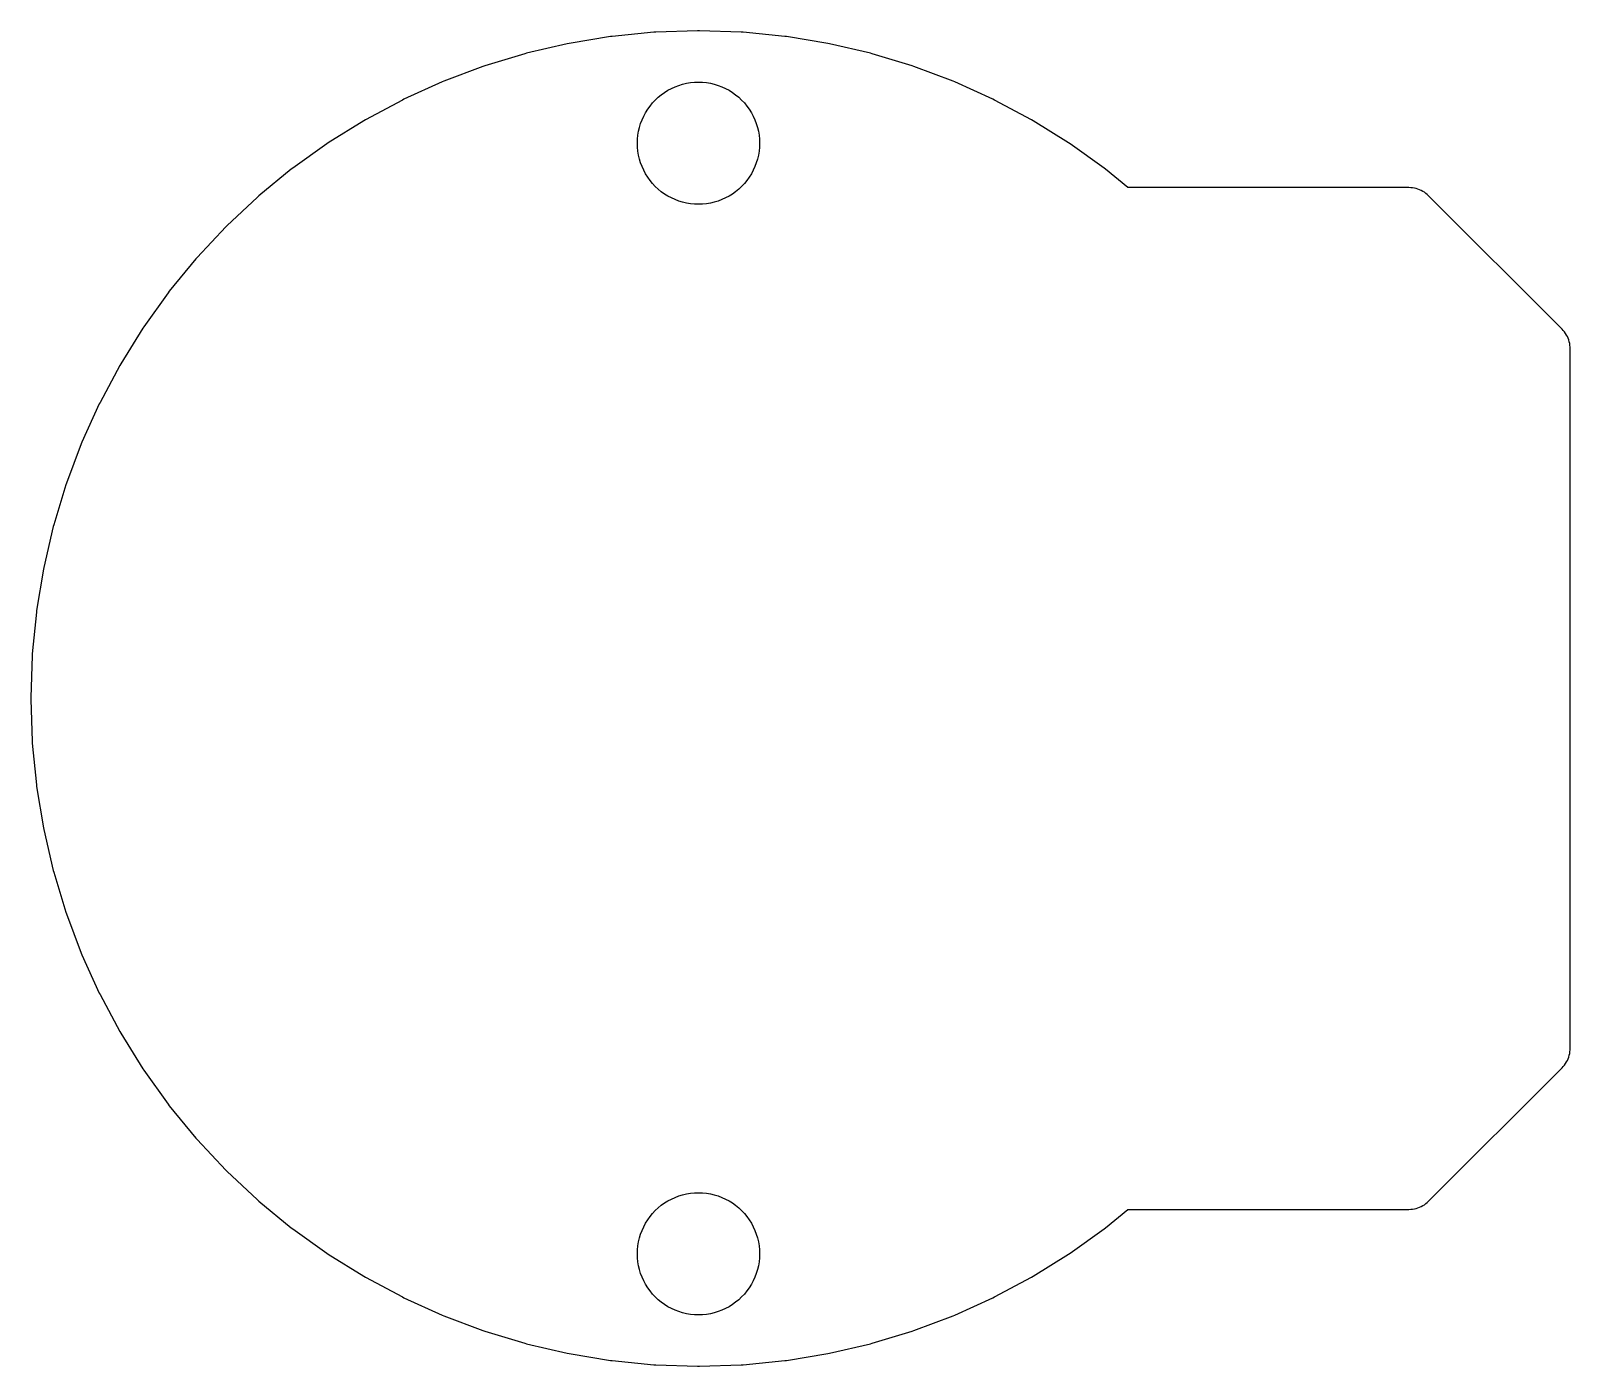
# Model space of a CAD drawing. Extents: x -12 to 15.7, y -12 to 12.
import ezdxf

# ---------------------------------------------------------------- set-up
doc = ezdxf.new("R2010")
doc.units = 0
doc.layers.get('0').update_dxf_attribs({"linetype": 'CONTINUOUS'})

msp = doc.modelspace()

# ---------------------------------------------------------------- linework, layer by layer
for points in [[(0.016359, -12.0247), (0.770131, -12.0001), (0.80278, -11.9979), (1.55332, -11.924), (1.58576, -11.9197), (2.32986, -11.7969), (2.36195, -11.7905), (3.09643, -11.6192), (3.12803, -11.6108), (3.84973, -11.3918), (3.88071, -11.3813), (4.58655, -11.1157), (4.61678, -11.1031), (5.30373, -10.7919), (5.33308, -10.7774), (5.9982, -10.4219), (6.02653, -10.4055), (6.66698, -10.0073), (6.69419, -9.98911), (7.30721, -9.54982), (7.33317, -9.5299), (7.73516, -9.2), (12.796, -9.2), (12.8287, -9.19893), (12.8613, -9.19572), (12.8936, -9.19039), (12.9255, -9.18296), (12.9568, -9.17347), (12.9874, -9.16194), (13.0172, -9.14844), (13.046, -9.13301), (13.0738, -9.11573), (13.1004, -9.09668), (13.1257, -9.07592), (13.1496, -9.05355), (15.5536, -6.6496), (15.5759, -6.62572), (15.5967, -6.60043), (15.6157, -6.57383), (15.633, -6.54605), (15.6484, -6.51719), (15.6619, -6.48739), (15.6735, -6.45677), (15.683, -6.42546), (15.6904, -6.39359), (15.6957, -6.36131), (15.6989, -6.32875), (15.7, -6.29605), (15.7, 6.29605), (15.6989, 6.32875), (15.6957, 6.36131), (15.6904, 6.39359), (15.683, 6.42546), (15.6735, 6.45677), (15.6619, 6.48739), (15.6484, 6.51719), (15.633, 6.54605), (15.6157, 6.57383), (15.5967, 6.60043), (15.5759, 6.62572), (15.5536, 6.6496), (13.1496, 9.05355), (13.1257, 9.07592), (13.1004, 9.09668), (13.0738, 9.11573), (13.046, 9.13301), (13.0172, 9.14844), (12.9874, 9.16194), (12.9568, 9.17347), (12.9255, 9.18296), (12.8936, 9.19039), (12.8613, 9.19572), (12.8287, 9.19893), (12.796, 9.2), (7.73516, 9.2), (7.33317, 9.5299), (7.30721, 9.54982), (6.69419, 9.98911), (6.66698, 10.0073), (6.02653, 10.4055), (5.9982, 10.4219), (5.33308, 10.7774), (5.30373, 10.7919), (4.61678, 11.1031), (4.58655, 11.1157), (3.88071, 11.3813), (3.84973, 11.3918), (3.12803, 11.6108), (3.09643, 11.6192), (2.36195, 11.7905), (2.32986, 11.7969), (1.58576, 11.9197), (1.55332, 11.924), (0.80278, 11.9979), (0.770131, 12.0001), (0.016359, 12.0247), (-0.016359, 12.0247), (-0.770131, 12.0001), (-0.80278, 11.9979), (-1.55332, 11.924), (-1.58576, 11.9197), (-2.32986, 11.7969), (-2.36195, 11.7905), (-3.09643, 11.6192), (-3.12803, 11.6108), (-3.84973, 11.3918), (-3.88071, 11.3813), (-4.58655, 11.1157), (-4.61678, 11.1031), (-5.30373, 10.7919), (-5.33308, 10.7774), (-5.9982, 10.4219), (-6.02653, 10.4055), (-6.66698, 10.0073), (-6.69419, 9.98911), (-7.30721, 9.54982), (-7.33317, 9.5299), (-7.91616, 9.05146), (-7.94076, 9.02989), (-8.4912, 8.51434), (-8.51434, 8.4912), (-9.02989, 7.94076), (-9.05146, 7.91616), (-9.5299, 7.33317), (-9.54982, 7.30721), (-9.98911, 6.69419), (-10.0073, 6.66698), (-10.4055, 6.02653), (-10.4219, 5.9982), (-10.7774, 5.33308), (-10.7919, 5.30373), (-11.1031, 4.61678), (-11.1157, 4.58655), (-11.3813, 3.88071), (-11.3918, 3.84973), (-11.6108, 3.12803), (-11.6192, 3.09643), (-11.7905, 2.36195), (-11.7969, 2.32986), (-11.9197, 1.58576), (-11.924, 1.55332), (-11.9979, 0.80278), (-12.0001, 0.770131), (-12.0247, 0.016359), (-12.0247, -0.016359), (-12.0001, -0.770131), (-11.9979, -0.80278), (-11.924, -1.55332), (-11.9197, -1.58576), (-11.7969, -2.32986), (-11.7905, -2.36195), (-11.6192, -3.09643), (-11.6108, -3.12803), (-11.3918, -3.84973), (-11.3813, -3.88071), (-11.1157, -4.58655), (-11.1031, -4.61678), (-10.7919, -5.30373), (-10.7774, -5.33308), (-10.4219, -5.9982), (-10.4055, -6.02653), (-10.0073, -6.66698), (-9.98911, -6.69419), (-9.54982, -7.30721), (-9.5299, -7.33317), (-9.05146, -7.91616), (-9.02989, -7.94076), (-8.51434, -8.4912), (-8.4912, -8.51434), (-7.94076, -9.02989), (-7.91616, -9.05146), (-7.33317, -9.5299), (-7.30721, -9.54982), (-6.69419, -9.98911), (-6.66698, -10.0073), (-6.02653, -10.4055), (-5.9982, -10.4219), (-5.33308, -10.7774), (-5.30373, -10.7919), (-4.61678, -11.1031), (-4.58655, -11.1157), (-3.88071, -11.3813), (-3.84973, -11.3918), (-3.12803, -11.6108), (-3.09643, -11.6192), (-2.36195, -11.7905), (-2.32986, -11.7969), (-1.58576, -11.9197), (-1.55332, -11.924), (-0.80278, -11.9979), (-0.770131, -12.0001), (-0.016359, -12.0247)], [(-0.071943, 8.90236), (-0.143579, 8.90941), (-0.214599, 8.92114), (-0.284701, 8.93748), (-0.353583, 8.95838), (-0.420952, 8.98373), (-0.486518, 9.01344), (-0.55, 9.04737), (-0.611127, 9.08538), (-0.669638, 9.12731), (-0.72528, 9.17298), (-0.777817, 9.22218), (-0.827024, 9.27472), (-0.872689, 9.33036), (-0.914617, 9.38887), (-0.952628, 9.45), (-0.98656, 9.51348), (-1.01627, 9.57905), (-1.04162, 9.64642), (-1.06252, 9.7153), (-1.07886, 9.7854), (-1.09059, 9.85642), (-1.09764, 9.92806), (-1.1, 10), (-1.09764, 10.0719), (-1.09059, 10.1436), (-1.07886, 10.2146), (-1.06252, 10.2847), (-1.04162, 10.3536), (-1.01627, 10.421), (-0.98656, 10.4865), (-0.952628, 10.55), (-0.914617, 10.6111), (-0.872689, 10.6696), (-0.827024, 10.7253), (-0.777817, 10.7778), (-0.72528, 10.827), (-0.669638, 10.8727), (-0.611127, 10.9146), (-0.55, 10.9526), (-0.486518, 10.9866), (-0.420952, 11.0163), (-0.353583, 11.0416), (-0.284701, 11.0625), (-0.214599, 11.0789), (-0.143579, 11.0906), (-0.071943, 11.0976), (0, 11.1), (0.071943, 11.0976), (0.143579, 11.0906), (0.214599, 11.0789), (0.284701, 11.0625), (0.353583, 11.0416), (0.420952, 11.0163), (0.486518, 10.9866), (0.55, 10.9526), (0.611127, 10.9146), (0.669638, 10.8727), (0.72528, 10.827), (0.777817, 10.7778), (0.827024, 10.7253), (0.872689, 10.6696), (0.914617, 10.6111), (0.952628, 10.55), (0.98656, 10.4865), (1.01627, 10.421), (1.04162, 10.3536), (1.06252, 10.2847), (1.07886, 10.2146), (1.09059, 10.1436), (1.09764, 10.0719), (1.1, 10), (1.09764, 9.92806), (1.09059, 9.85642), (1.07886, 9.7854), (1.06252, 9.7153), (1.04162, 9.64642), (1.01627, 9.57905), (0.98656, 9.51348), (0.952628, 9.45), (0.914617, 9.38887), (0.872689, 9.33036), (0.827024, 9.27472), (0.777817, 9.22218), (0.72528, 9.17298), (0.669638, 9.12731), (0.611127, 9.08538), (0.55, 9.04737), (0.486518, 9.01344), (0.420952, 8.98373), (0.353583, 8.95838), (0.284701, 8.93748), (0.214599, 8.92114), (0.143579, 8.90941), (0.071943, 8.90236), (0, 8.9)], [(-0.071943, -11.0976), (-0.143579, -11.0906), (-0.214599, -11.0789), (-0.284701, -11.0625), (-0.353583, -11.0416), (-0.420952, -11.0163), (-0.486518, -10.9866), (-0.55, -10.9526), (-0.611127, -10.9146), (-0.669638, -10.8727), (-0.72528, -10.827), (-0.777817, -10.7778), (-0.827024, -10.7253), (-0.872689, -10.6696), (-0.914617, -10.6111), (-0.952628, -10.55), (-0.98656, -10.4865), (-1.01627, -10.421), (-1.04162, -10.3536), (-1.06252, -10.2847), (-1.07886, -10.2146), (-1.09059, -10.1436), (-1.09764, -10.0719), (-1.1, -10), (-1.09764, -9.92806), (-1.09059, -9.85642), (-1.07886, -9.7854), (-1.06252, -9.7153), (-1.04162, -9.64642), (-1.01627, -9.57905), (-0.98656, -9.51348), (-0.952628, -9.45), (-0.914617, -9.38887), (-0.872689, -9.33036), (-0.827024, -9.27472), (-0.777817, -9.22218), (-0.72528, -9.17298), (-0.669638, -9.12731), (-0.611127, -9.08538), (-0.55, -9.04737), (-0.486518, -9.01344), (-0.420952, -8.98373), (-0.353583, -8.95838), (-0.284701, -8.93748), (-0.214599, -8.92114), (-0.143579, -8.90941), (-0.071943, -8.90236), (0, -8.9), (0.071943, -8.90236), (0.143579, -8.90941), (0.214599, -8.92114), (0.284701, -8.93748), (0.353583, -8.95838), (0.420952, -8.98373), (0.486518, -9.01344), (0.55, -9.04737), (0.611127, -9.08538), (0.669638, -9.12731), (0.72528, -9.17298), (0.777817, -9.22218), (0.827024, -9.27472), (0.872689, -9.33036), (0.914617, -9.38887), (0.952628, -9.45), (0.98656, -9.51348), (1.01627, -9.57905), (1.04162, -9.64642), (1.06252, -9.7153), (1.07886, -9.7854), (1.09059, -9.85642), (1.09764, -9.92806), (1.1, -10), (1.09764, -10.0719), (1.09059, -10.1436), (1.07886, -10.2146), (1.06252, -10.2847), (1.04162, -10.3536), (1.01627, -10.421), (0.98656, -10.4865), (0.952628, -10.55), (0.914617, -10.6111), (0.872689, -10.6696), (0.827024, -10.7253), (0.777817, -10.7778), (0.72528, -10.827), (0.669638, -10.8727), (0.611127, -10.9146), (0.55, -10.9526), (0.486518, -10.9866), (0.420952, -11.0163), (0.353583, -11.0416), (0.284701, -11.0625), (0.214599, -11.0789), (0.143579, -11.0906), (0.071943, -11.0976), (0, -11.1)]]:
    msp.add_lwpolyline(points, close=True)

doc.saveas('drawing.dxf')
